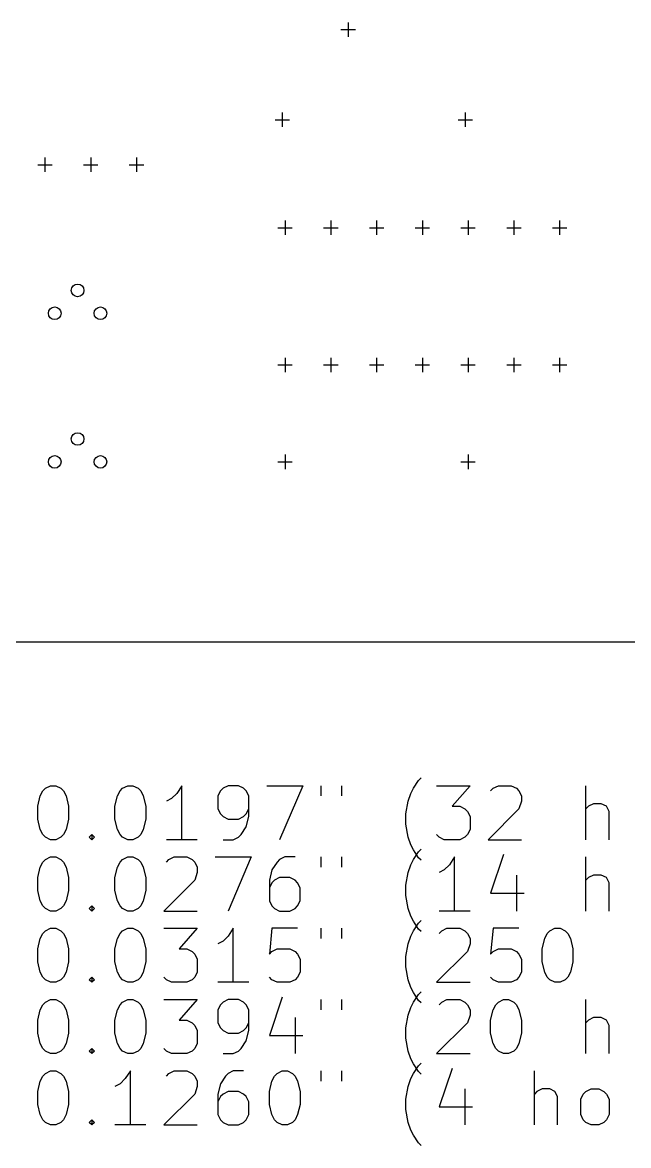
# Model space of a CAD drawing. Extents: x 1.84 to 7.48, y -7.01 to -1.97.
# Drawn here: x 3.166 to 4.491, y -7.006 to -4.551 of the extents above; entities that cross this region are included whole.
import ezdxf

# ---------------------------------------------------------------- set-up
doc = ezdxf.new("R2010")
doc.units = 0
doc.header["$MEASUREMENT"] = 0
doc.layers.add('BLACK', color=7, linetype='CONTINUOUS')

msp = doc.modelspace()

# ---------------------------------------------------------------- linework, layer by layer
at = {"layer": 'BLACK', "linetype": 'CONTINUOUS'}
for p, q in [((3.87795, -4.55118), (3.87795, -4.58268)), ((3.8622, -4.56693), (3.8937, -4.56693)), ((3.73386, -4.74803), (3.73386, -4.77953)), ((4.13386, -4.74803), (4.13386, -4.77953)), ((3.71811, -4.76378), (3.74961, -4.76378)), ((4.11811, -4.76378), (4.14961, -4.76378)), ((3.21535, -4.84646), (3.21535, -4.87795)), ((3.31535, -4.84646), (3.31535, -4.87795)), ((3.41535, -4.84646), (3.41535, -4.87795)), ((3.19961, -4.8622), (3.2311, -4.8622)), ((3.29961, -4.8622), (3.3311, -4.8622)), ((3.39961, -4.8622), (3.4311, -4.8622)), ((3.74016, -4.98425), (3.74016, -5.01575)), ((3.84016, -4.98425), (3.84016, -5.01575)), ((3.94016, -4.98425), (3.94016, -5.01575)), ((4.04016, -4.98425), (4.04016, -5.01575)), ((4.14016, -4.98425), (4.14016, -5.01575)), ((4.24016, -4.98425), (4.24016, -5.01575)), ((4.34016, -4.98425), (4.34016, -5.01575)), ((3.72441, -5), (3.75591, -5)), ((3.82441, -5), (3.85591, -5)), ((3.92441, -5), (3.95591, -5)), ((4.02441, -5), (4.05591, -5)), ((4.12441, -5), (4.15591, -5)), ((4.22441, -5), (4.25591, -5)), ((4.32441, -5), (4.35591, -5)), ((3.72441, -5.3), (3.75591, -5.3)), ((3.74016, -5.28425), (3.74016, -5.31575)), ((3.82441, -5.3), (3.85591, -5.3)), ((3.84016, -5.28425), (3.84016, -5.31575)), ((3.92441, -5.3), (3.95591, -5.3)), ((3.94016, -5.28425), (3.94016, -5.31575)), ((4.02441, -5.3), (4.05591, -5.3)), ((4.04016, -5.28425), (4.04016, -5.31575)), ((4.12441, -5.3), (4.15591, -5.3)), ((4.14016, -5.28425), (4.14016, -5.31575)), ((4.22441, -5.3), (4.25591, -5.3)), ((4.24016, -5.28425), (4.24016, -5.31575)), ((4.32441, -5.3), (4.35591, -5.3)), ((4.34016, -5.28425), (4.34016, -5.31575)), ((3.74016, -5.49606), (3.74016, -5.52756)), ((4.14016, -5.49606), (4.14016, -5.52756)), ((3.72441, -5.51181), (3.75591, -5.51181)), ((4.12441, -5.51181), (4.15591, -5.51181)), ((1.9685, -5.90551), (7.48031, -5.90551)), ((4.02067, -6.22539), (4.03192, -6.20852)), ((4.03192, -6.20852), (4.03754, -6.2029)), ((3.20515, -6.24227), (3.21077, -6.23102)), ((3.21077, -6.23102), (3.21639, -6.22539)), ((3.21639, -6.22539), (3.22764, -6.21977)), ((3.22764, -6.21977), (3.23889, -6.21977)), ((3.23889, -6.21977), (3.25014, -6.22539)), ((3.25014, -6.22539), (3.25576, -6.23102)), ((3.25576, -6.23102), (3.26139, -6.24227)), ((3.37388, -6.24227), (3.3795, -6.23102)), ((3.3795, -6.23102), (3.38512, -6.22539)), ((3.38512, -6.22539), (3.39637, -6.21977)), ((3.39637, -6.21977), (3.40762, -6.21977)), ((3.40762, -6.21977), (3.41887, -6.22539)), ((3.41887, -6.22539), (3.42449, -6.23102)), ((3.42449, -6.23102), (3.43012, -6.24227)), ((3.51448, -6.21977), (3.50323, -6.23664)), ((3.51448, -6.33788), (3.51448, -6.21977)), ((3.59885, -6.23102), (3.59322, -6.24227)), ((3.60447, -6.22539), (3.59885, -6.23102)), ((3.61572, -6.21977), (3.60447, -6.22539)), ((3.63822, -6.21977), (3.61572, -6.21977)), ((3.64947, -6.22539), (3.63822, -6.21977)), ((3.65509, -6.23102), (3.64947, -6.22539)), ((3.66071, -6.24227), (3.65509, -6.23102)), ((3.70008, -6.21977), (3.77882, -6.21977)), ((3.77882, -6.21977), (3.72821, -6.33788)), ((3.81819, -6.21977), (3.81819, -6.24227)), ((3.86319, -6.21977), (3.86319, -6.24227)), ((4.01504, -6.23664), (4.02067, -6.22539)), ((4.07129, -6.21977), (4.1444, -6.21977)), ((4.1444, -6.21977), (4.10503, -6.26476)), ((4.1894, -6.23102), (4.19502, -6.22539)), ((4.19502, -6.22539), (4.20627, -6.21977)), ((4.20627, -6.21977), (4.23439, -6.21977)), ((4.23439, -6.21977), (4.24564, -6.22539)), ((4.24564, -6.22539), (4.25127, -6.23102)), ((4.25127, -6.23102), (4.25689, -6.24227)), ((4.3975, -6.33788), (4.3975, -6.21977)), ((3.19952, -6.26476), (3.20515, -6.24227)), ((3.26139, -6.24227), (3.26701, -6.26476)), ((3.36825, -6.26476), (3.37388, -6.24227)), ((3.43012, -6.24227), (3.43574, -6.26476)), ((3.49199, -6.24789), (3.48074, -6.25352)), ((3.50323, -6.23664), (3.49199, -6.24789)), ((3.59322, -6.24227), (3.59322, -6.27039)), ((3.66071, -6.28726), (3.66071, -6.24227)), ((4.0038, -6.28164), (4.00942, -6.25352)), ((4.00942, -6.25352), (4.01504, -6.23664)), ((4.25689, -6.25352), (4.25127, -6.27039)), ((4.25689, -6.24227), (4.25689, -6.25352)), ((4.41437, -6.25914), (4.40312, -6.26476)), ((4.43124, -6.25914), (4.41437, -6.25914)), ((4.44249, -6.26476), (4.43124, -6.25914)), ((3.19952, -6.29289), (3.19952, -6.26476)), ((3.26701, -6.26476), (3.26701, -6.29289)), ((3.36825, -6.29289), (3.36825, -6.26476)), ((3.43574, -6.26476), (3.43574, -6.29289)), ((3.59322, -6.27039), (3.59885, -6.28164)), ((3.59885, -6.28164), (3.60447, -6.28726)), ((3.64947, -6.28726), (3.65509, -6.28164)), ((3.65509, -6.28164), (3.66071, -6.27039)), ((4.0038, -6.30413), (4.0038, -6.28164)), ((4.10503, -6.26476), (4.12191, -6.26476)), ((4.12191, -6.26476), (4.13316, -6.27039)), ((4.13316, -6.27039), (4.13878, -6.27601)), ((4.13878, -6.27601), (4.1444, -6.28726)), ((4.25127, -6.27039), (4.18377, -6.33788)), ((4.40312, -6.26476), (4.3975, -6.27039)), ((4.44812, -6.27601), (4.44249, -6.26476)), ((4.44812, -6.33788), (4.44812, -6.27601)), ((3.20515, -6.31538), (3.19952, -6.29289)), ((3.26701, -6.29289), (3.26139, -6.31538)), ((3.37388, -6.31538), (3.36825, -6.29289)), ((3.43574, -6.29289), (3.43012, -6.31538)), ((3.60447, -6.28726), (3.61572, -6.29289)), ((3.61572, -6.29289), (3.63822, -6.29289)), ((3.63822, -6.29289), (3.64947, -6.28726)), ((3.64384, -6.32663), (3.65509, -6.30976)), ((3.65509, -6.30976), (3.66071, -6.28726)), ((4.00942, -6.33226), (4.0038, -6.30413)), ((4.1444, -6.28726), (4.1444, -6.31538)), ((3.21077, -6.32663), (3.20515, -6.31538)), ((3.21639, -6.33226), (3.21077, -6.32663)), ((3.22764, -6.33788), (3.21639, -6.33226)), ((3.25014, -6.33226), (3.23889, -6.33788)), ((3.25576, -6.32663), (3.25014, -6.33226)), ((3.26139, -6.31538), (3.25576, -6.32663)), ((3.31201, -6.33226), (3.31763, -6.32663)), ((3.31763, -6.33788), (3.31201, -6.33226)), ((3.31763, -6.32663), (3.32326, -6.33226)), ((3.31763, -6.32663), (3.31763, -6.33788)), ((3.32326, -6.33226), (3.31763, -6.33788)), ((3.3795, -6.32663), (3.37388, -6.31538)), ((3.38512, -6.33226), (3.3795, -6.32663)), ((3.39637, -6.33788), (3.38512, -6.33226)), ((3.41887, -6.33226), (3.40762, -6.33788)), ((3.42449, -6.32663), (3.41887, -6.33226)), ((3.43012, -6.31538), (3.42449, -6.32663)), ((3.62697, -6.33788), (3.63822, -6.33226)), ((3.63822, -6.33226), (3.64384, -6.32663)), ((4.01504, -6.34913), (4.00942, -6.33226)), ((4.07691, -6.33226), (4.07129, -6.32663)), ((4.08816, -6.33788), (4.07691, -6.33226)), ((4.13316, -6.33226), (4.12191, -6.33788)), ((4.13878, -6.32663), (4.13316, -6.33226)), ((4.1444, -6.31538), (4.13878, -6.32663)), ((3.23889, -6.33788), (3.22764, -6.33788)), ((3.40762, -6.33788), (3.39637, -6.33788)), ((3.54823, -6.33788), (3.48074, -6.33788)), ((3.60447, -6.33788), (3.62697, -6.33788)), ((4.02067, -6.36038), (4.01504, -6.34913)), ((4.03192, -6.36443), (4.03754, -6.3588)), ((4.12191, -6.33788), (4.08816, -6.33788)), ((4.18377, -6.33788), (4.25689, -6.33788)), ((3.21077, -6.38692), (3.21639, -6.3813)), ((3.21639, -6.3813), (3.22764, -6.37567)), ((3.22764, -6.37567), (3.23889, -6.37567)), ((3.23889, -6.37567), (3.25014, -6.3813)), ((3.25014, -6.3813), (3.25576, -6.38692)), ((3.3795, -6.38692), (3.38512, -6.3813)), ((3.38512, -6.3813), (3.39637, -6.37567)), ((3.39637, -6.37567), (3.40762, -6.37567)), ((3.40762, -6.37567), (3.41887, -6.3813)), ((3.41887, -6.3813), (3.42449, -6.38692)), ((3.48074, -6.38692), (3.48636, -6.3813)), ((3.48636, -6.3813), (3.49761, -6.37567)), ((3.49761, -6.37567), (3.52573, -6.37567)), ((3.52573, -6.37567), (3.53698, -6.3813)), ((3.53698, -6.3813), (3.5426, -6.38692)), ((3.5876, -6.37567), (3.66634, -6.37567)), ((3.66634, -6.37567), (3.61572, -6.49379)), ((3.72821, -6.3813), (3.72258, -6.38692)), ((3.73945, -6.37567), (3.72821, -6.3813)), ((3.76195, -6.37567), (3.73945, -6.37567)), ((3.81819, -6.37567), (3.81819, -6.39817)), ((3.86319, -6.37567), (3.86319, -6.39817)), ((4.01504, -6.39255), (4.02067, -6.3813)), ((4.03192, -6.37725), (4.02067, -6.36038)), ((4.02067, -6.3813), (4.03192, -6.36443)), ((4.03754, -6.38287), (4.03192, -6.37725)), ((4.11066, -6.37567), (4.09941, -6.39255)), ((4.11066, -6.49379), (4.11066, -6.37567)), ((4.21752, -6.37005), (4.1894, -6.45442)), ((4.3975, -6.49379), (4.3975, -6.37567)), ((3.19952, -6.42067), (3.20515, -6.39817)), ((3.20515, -6.39817), (3.21077, -6.38692)), ((3.25576, -6.38692), (3.26139, -6.39817)), ((3.26139, -6.39817), (3.26701, -6.42067)), ((3.36825, -6.42067), (3.37388, -6.39817)), ((3.37388, -6.39817), (3.3795, -6.38692)), ((3.42449, -6.38692), (3.43012, -6.39817)), ((3.43012, -6.39817), (3.43574, -6.42067)), ((3.5426, -6.38692), (3.54823, -6.39817)), ((3.54823, -6.39817), (3.54823, -6.40942)), ((3.71133, -6.4038), (3.70571, -6.42629)), ((3.72258, -6.38692), (3.71133, -6.4038)), ((4.00942, -6.40942), (4.01504, -6.39255)), ((4.08816, -6.4038), (4.07691, -6.40942)), ((4.09941, -6.39255), (4.08816, -6.4038)), ((3.19952, -6.44879), (3.19952, -6.42067)), ((3.26701, -6.42067), (3.26701, -6.44879)), ((3.36825, -6.44879), (3.36825, -6.42067)), ((3.43574, -6.42067), (3.43574, -6.44879)), ((3.5426, -6.42629), (3.47511, -6.49379)), ((3.54823, -6.40942), (3.5426, -6.42629)), ((3.70571, -6.42629), (3.70571, -6.47129)), ((3.71133, -6.43192), (3.70571, -6.44317)), ((3.71696, -6.42629), (3.71133, -6.43192)), ((3.72821, -6.42067), (3.71696, -6.42629)), ((3.7507, -6.42067), (3.72821, -6.42067)), ((3.76195, -6.42629), (3.7507, -6.42067)), ((3.76758, -6.43192), (3.76195, -6.42629)), ((3.7732, -6.44317), (3.76758, -6.43192)), ((4.0038, -6.43754), (4.00942, -6.40942)), ((4.24564, -6.41505), (4.24564, -6.49379)), ((4.40312, -6.42067), (4.3975, -6.42629)), ((4.41437, -6.41505), (4.40312, -6.42067)), ((4.43124, -6.41505), (4.41437, -6.41505)), ((4.44249, -6.42067), (4.43124, -6.41505)), ((4.44812, -6.43192), (4.44249, -6.42067)), ((4.44812, -6.49379), (4.44812, -6.43192)), ((3.20515, -6.47129), (3.19952, -6.44879)), ((3.26701, -6.44879), (3.26139, -6.47129)), ((3.37388, -6.47129), (3.36825, -6.44879)), ((3.43574, -6.44879), (3.43012, -6.47129)), ((3.7732, -6.47129), (3.7732, -6.44317)), ((4.0038, -6.46004), (4.0038, -6.43754)), ((4.1894, -6.45442), (4.26251, -6.45442)), ((3.21077, -6.48254), (3.20515, -6.47129)), ((3.26139, -6.47129), (3.25576, -6.48254)), ((3.3795, -6.48254), (3.37388, -6.47129)), ((3.43012, -6.47129), (3.42449, -6.48254)), ((3.70571, -6.47129), (3.71133, -6.48254)), ((3.76758, -6.48254), (3.7732, -6.47129)), ((4.00942, -6.48816), (4.0038, -6.46004)), ((3.21639, -6.48816), (3.21077, -6.48254)), ((3.22764, -6.49379), (3.21639, -6.48816)), ((3.23889, -6.49379), (3.22764, -6.49379)), ((3.25014, -6.48816), (3.23889, -6.49379)), ((3.25576, -6.48254), (3.25014, -6.48816)), ((3.31201, -6.48816), (3.31763, -6.48254)), ((3.31763, -6.49379), (3.31201, -6.48816)), ((3.31763, -6.48254), (3.32326, -6.48816)), ((3.31763, -6.48254), (3.31763, -6.49379)), ((3.32326, -6.48816), (3.31763, -6.49379)), ((3.38512, -6.48816), (3.3795, -6.48254)), ((3.39637, -6.49379), (3.38512, -6.48816)), ((3.40762, -6.49379), (3.39637, -6.49379)), ((3.41887, -6.48816), (3.40762, -6.49379)), ((3.42449, -6.48254), (3.41887, -6.48816)), ((3.47511, -6.49379), (3.54823, -6.49379)), ((3.71133, -6.48254), (3.71696, -6.48816)), ((3.71696, -6.48816), (3.72821, -6.49379)), ((3.72821, -6.49379), (3.7507, -6.49379)), ((3.7507, -6.49379), (3.76195, -6.48816)), ((3.76195, -6.48816), (3.76758, -6.48254)), ((4.01504, -6.50503), (4.00942, -6.48816)), ((4.02067, -6.51628), (4.01504, -6.50503)), ((4.1444, -6.49379), (4.07691, -6.49379)), ((4.03192, -6.53316), (4.02067, -6.51628)), ((4.02067, -6.5372), (4.03192, -6.52033)), ((4.03192, -6.52033), (4.03754, -6.51471)), ((3.19952, -6.57657), (3.20515, -6.55408)), ((3.20515, -6.55408), (3.21077, -6.54283)), ((3.21077, -6.54283), (3.21639, -6.5372)), ((3.21639, -6.5372), (3.22764, -6.53158)), ((3.22764, -6.53158), (3.23889, -6.53158)), ((3.23889, -6.53158), (3.25014, -6.5372)), ((3.25014, -6.5372), (3.25576, -6.54283)), ((3.25576, -6.54283), (3.26139, -6.55408)), ((3.26139, -6.55408), (3.26701, -6.57657)), ((3.36825, -6.57657), (3.37388, -6.55408)), ((3.37388, -6.55408), (3.3795, -6.54283)), ((3.3795, -6.54283), (3.38512, -6.5372)), ((3.38512, -6.5372), (3.39637, -6.53158)), ((3.39637, -6.53158), (3.40762, -6.53158)), ((3.40762, -6.53158), (3.41887, -6.5372)), ((3.41887, -6.5372), (3.42449, -6.54283)), ((3.42449, -6.54283), (3.43012, -6.55408)), ((3.43012, -6.55408), (3.43574, -6.57657)), ((3.47511, -6.53158), (3.54823, -6.53158)), ((3.54823, -6.53158), (3.50886, -6.57657)), ((3.61572, -6.54845), (3.60447, -6.5597)), ((3.62697, -6.53158), (3.61572, -6.54845)), ((3.62697, -6.64969), (3.62697, -6.53158)), ((3.71133, -6.53158), (3.70571, -6.58782)), ((3.76758, -6.53158), (3.71133, -6.53158)), ((3.81819, -6.53158), (3.81819, -6.55408)), ((3.86319, -6.53158), (3.86319, -6.55408)), ((4.00942, -6.56533), (4.01504, -6.54845)), ((4.01504, -6.54845), (4.02067, -6.5372)), ((4.03754, -6.53878), (4.03192, -6.53316)), ((4.07691, -6.54283), (4.08254, -6.5372)), ((4.08254, -6.5372), (4.09379, -6.53158)), ((4.09379, -6.53158), (4.12191, -6.53158)), ((4.12191, -6.53158), (4.13316, -6.5372)), ((4.13316, -6.5372), (4.13878, -6.54283)), ((4.13878, -6.54283), (4.1444, -6.55408)), ((4.1444, -6.55408), (4.1444, -6.56533)), ((4.19502, -6.53158), (4.1894, -6.58782)), ((4.25127, -6.53158), (4.19502, -6.53158)), ((4.30188, -6.57657), (4.30751, -6.55408)), ((4.30751, -6.55408), (4.31313, -6.54283)), ((4.31313, -6.54283), (4.31876, -6.5372)), ((4.31876, -6.5372), (4.33001, -6.53158)), ((4.33001, -6.53158), (4.34125, -6.53158)), ((4.34125, -6.53158), (4.3525, -6.5372)), ((4.3525, -6.5372), (4.35813, -6.54283)), ((4.35813, -6.54283), (4.36375, -6.55408)), ((4.36375, -6.55408), (4.36938, -6.57657)), ((3.19952, -6.6047), (3.19952, -6.57657)), ((3.26701, -6.57657), (3.26701, -6.6047)), ((3.36825, -6.6047), (3.36825, -6.57657)), ((3.43574, -6.57657), (3.43574, -6.6047)), ((3.50886, -6.57657), (3.52573, -6.57657)), ((3.52573, -6.57657), (3.53698, -6.5822)), ((3.60447, -6.5597), (3.59322, -6.56533)), ((3.71133, -6.5822), (3.72258, -6.57657)), ((3.72258, -6.57657), (3.7507, -6.57657)), ((3.7507, -6.57657), (3.76195, -6.5822)), ((4.0038, -6.59345), (4.00942, -6.56533)), ((4.1444, -6.56533), (4.13878, -6.5822)), ((4.19502, -6.5822), (4.20627, -6.57657)), ((4.20627, -6.57657), (4.23439, -6.57657)), ((4.23439, -6.57657), (4.24564, -6.5822)), ((4.30188, -6.6047), (4.30188, -6.57657)), ((4.36938, -6.57657), (4.36938, -6.6047)), ((3.20515, -6.62719), (3.19952, -6.6047)), ((3.26701, -6.6047), (3.26139, -6.62719)), ((3.37388, -6.62719), (3.36825, -6.6047)), ((3.43574, -6.6047), (3.43012, -6.62719)), ((3.53698, -6.5822), (3.5426, -6.58782)), ((3.5426, -6.58782), (3.54823, -6.59907)), ((3.54823, -6.59907), (3.54823, -6.62719)), ((3.70571, -6.58782), (3.71133, -6.5822)), ((3.76195, -6.5822), (3.76758, -6.58782)), ((3.76758, -6.58782), (3.7732, -6.59907)), ((3.7732, -6.59907), (3.7732, -6.62719)), ((4.0038, -6.61594), (4.0038, -6.59345)), ((4.13878, -6.5822), (4.07129, -6.64969)), ((4.1894, -6.58782), (4.19502, -6.5822)), ((4.24564, -6.5822), (4.25127, -6.58782)), ((4.25127, -6.58782), (4.25689, -6.59907)), ((4.25689, -6.59907), (4.25689, -6.62719)), ((4.30751, -6.62719), (4.30188, -6.6047)), ((4.36938, -6.6047), (4.36375, -6.62719)), ((3.21077, -6.63844), (3.20515, -6.62719)), ((3.26139, -6.62719), (3.25576, -6.63844)), ((3.3795, -6.63844), (3.37388, -6.62719)), ((3.43012, -6.62719), (3.42449, -6.63844)), ((3.54823, -6.62719), (3.5426, -6.63844)), ((3.7732, -6.62719), (3.76758, -6.63844)), ((4.00942, -6.64407), (4.0038, -6.61594)), ((4.25689, -6.62719), (4.25127, -6.63844)), ((4.31313, -6.63844), (4.30751, -6.62719)), ((4.36375, -6.62719), (4.35813, -6.63844)), ((3.21639, -6.64407), (3.21077, -6.63844)), ((3.22764, -6.64969), (3.21639, -6.64407)), ((3.23889, -6.64969), (3.22764, -6.64969)), ((3.25014, -6.64407), (3.23889, -6.64969)), ((3.25576, -6.63844), (3.25014, -6.64407)), ((3.31201, -6.64407), (3.31763, -6.63844)), ((3.31763, -6.64969), (3.31201, -6.64407)), ((3.31763, -6.63844), (3.32326, -6.64407)), ((3.31763, -6.63844), (3.31763, -6.64969)), ((3.32326, -6.64407), (3.31763, -6.64969)), ((3.38512, -6.64407), (3.3795, -6.63844)), ((3.39637, -6.64969), (3.38512, -6.64407)), ((3.40762, -6.64969), (3.39637, -6.64969)), ((3.41887, -6.64407), (3.40762, -6.64969)), ((3.42449, -6.63844), (3.41887, -6.64407)), ((3.48074, -6.64407), (3.47511, -6.63844)), ((3.49199, -6.64969), (3.48074, -6.64407)), ((3.52573, -6.64969), (3.49199, -6.64969)), ((3.53698, -6.64407), (3.52573, -6.64969)), ((3.5426, -6.63844), (3.53698, -6.64407)), ((3.66071, -6.64969), (3.59322, -6.64969)), ((3.71133, -6.64407), (3.70571, -6.63844)), ((3.72258, -6.64969), (3.71133, -6.64407)), ((3.7507, -6.64969), (3.72258, -6.64969)), ((3.76195, -6.64407), (3.7507, -6.64969)), ((3.76758, -6.63844), (3.76195, -6.64407)), ((4.01504, -6.66094), (4.00942, -6.64407)), ((4.07129, -6.64969), (4.1444, -6.64969)), ((4.19502, -6.64407), (4.1894, -6.63844)), ((4.20627, -6.64969), (4.19502, -6.64407)), ((4.23439, -6.64969), (4.20627, -6.64969)), ((4.24564, -6.64407), (4.23439, -6.64969)), ((4.25127, -6.63844), (4.24564, -6.64407)), ((4.31876, -6.64407), (4.31313, -6.63844)), ((4.33001, -6.64969), (4.31876, -6.64407)), ((4.34125, -6.64969), (4.33001, -6.64969)), ((4.3525, -6.64407), (4.34125, -6.64969)), ((4.35813, -6.63844), (4.3525, -6.64407)), ((4.02067, -6.67219), (4.01504, -6.66094)), ((4.03192, -6.68906), (4.02067, -6.67219)), ((4.02067, -6.69311), (4.03192, -6.67624)), ((4.03192, -6.67624), (4.03754, -6.67061)), ((3.20515, -6.70998), (3.21077, -6.69873)), ((3.21077, -6.69873), (3.21639, -6.69311)), ((3.21639, -6.69311), (3.22764, -6.68749)), ((3.22764, -6.68749), (3.23889, -6.68749)), ((3.23889, -6.68749), (3.25014, -6.69311)), ((3.25014, -6.69311), (3.25576, -6.69873)), ((3.25576, -6.69873), (3.26139, -6.70998)), ((3.37388, -6.70998), (3.3795, -6.69873)), ((3.3795, -6.69873), (3.38512, -6.69311)), ((3.38512, -6.69311), (3.39637, -6.68749)), ((3.39637, -6.68749), (3.40762, -6.68749)), ((3.40762, -6.68749), (3.41887, -6.69311)), ((3.41887, -6.69311), (3.42449, -6.69873)), ((3.42449, -6.69873), (3.43012, -6.70998)), ((3.47511, -6.68749), (3.54823, -6.68749)), ((3.54823, -6.68749), (3.50886, -6.73248)), ((3.59885, -6.69873), (3.59322, -6.70998)), ((3.60447, -6.69311), (3.59885, -6.69873)), ((3.61572, -6.68749), (3.60447, -6.69311)), ((3.63822, -6.68749), (3.61572, -6.68749)), ((3.64947, -6.69311), (3.63822, -6.68749)), ((3.65509, -6.69873), (3.64947, -6.69311)), ((3.66071, -6.70998), (3.65509, -6.69873)), ((3.73383, -6.68186), (3.70571, -6.76623)), ((3.81819, -6.68749), (3.81819, -6.70998)), ((3.86319, -6.68749), (3.86319, -6.70998)), ((4.01504, -6.70436), (4.02067, -6.69311)), ((4.03754, -6.69469), (4.03192, -6.68906)), ((4.07691, -6.69873), (4.08254, -6.69311)), ((4.08254, -6.69311), (4.09379, -6.68749)), ((4.09379, -6.68749), (4.12191, -6.68749)), ((4.12191, -6.68749), (4.13316, -6.69311)), ((4.13316, -6.69311), (4.13878, -6.69873)), ((4.13878, -6.69873), (4.1444, -6.70998)), ((4.19502, -6.70998), (4.20065, -6.69873)), ((4.20065, -6.69873), (4.20627, -6.69311)), ((4.20627, -6.69311), (4.21752, -6.68749)), ((4.21752, -6.68749), (4.22877, -6.68749)), ((4.22877, -6.68749), (4.24002, -6.69311)), ((4.24002, -6.69311), (4.24564, -6.69873)), ((4.24564, -6.69873), (4.25127, -6.70998)), ((4.3975, -6.8056), (4.3975, -6.68749)), ((3.19952, -6.73248), (3.20515, -6.70998)), ((3.26139, -6.70998), (3.26701, -6.73248)), ((3.36825, -6.73248), (3.37388, -6.70998)), ((3.43012, -6.70998), (3.43574, -6.73248)), ((3.59322, -6.70998), (3.59322, -6.7381)), ((3.66071, -6.75498), (3.66071, -6.70998)), ((3.76195, -6.72686), (3.76195, -6.8056)), ((4.0038, -6.74935), (4.00942, -6.72123)), ((4.00942, -6.72123), (4.01504, -6.70436)), ((4.1444, -6.72123), (4.13878, -6.7381)), ((4.1444, -6.70998), (4.1444, -6.72123)), ((4.1894, -6.73248), (4.19502, -6.70998)), ((4.25127, -6.70998), (4.25689, -6.73248)), ((4.41437, -6.72686), (4.40312, -6.73248)), ((4.43124, -6.72686), (4.41437, -6.72686)), ((4.44249, -6.73248), (4.43124, -6.72686)), ((3.19952, -6.7606), (3.19952, -6.73248)), ((3.26701, -6.73248), (3.26701, -6.7606)), ((3.36825, -6.7606), (3.36825, -6.73248)), ((3.43574, -6.73248), (3.43574, -6.7606)), ((3.50886, -6.73248), (3.52573, -6.73248)), ((3.52573, -6.73248), (3.53698, -6.7381)), ((3.53698, -6.7381), (3.5426, -6.74373)), ((3.5426, -6.74373), (3.54823, -6.75498)), ((3.59322, -6.7381), (3.59885, -6.74935)), ((3.59885, -6.74935), (3.60447, -6.75498)), ((3.64947, -6.75498), (3.65509, -6.74935)), ((3.65509, -6.74935), (3.66071, -6.7381)), ((4.0038, -6.77185), (4.0038, -6.74935)), ((4.13878, -6.7381), (4.07129, -6.8056)), ((4.1894, -6.7606), (4.1894, -6.73248)), ((4.25689, -6.73248), (4.25689, -6.7606)), ((4.40312, -6.73248), (4.3975, -6.7381)), ((4.44812, -6.74373), (4.44249, -6.73248)), ((4.44812, -6.8056), (4.44812, -6.74373)), ((3.20515, -6.7831), (3.19952, -6.7606)), ((3.26701, -6.7606), (3.26139, -6.7831)), ((3.37388, -6.7831), (3.36825, -6.7606)), ((3.43574, -6.7606), (3.43012, -6.7831)), ((3.54823, -6.75498), (3.54823, -6.7831)), ((3.60447, -6.75498), (3.61572, -6.7606)), ((3.61572, -6.7606), (3.63822, -6.7606)), ((3.63822, -6.7606), (3.64947, -6.75498)), ((3.65509, -6.77747), (3.66071, -6.75498)), ((3.70571, -6.76623), (3.77882, -6.76623)), ((4.00942, -6.79997), (4.0038, -6.77185)), ((4.19502, -6.7831), (4.1894, -6.7606)), ((4.25689, -6.7606), (4.25127, -6.7831)), ((3.21077, -6.79435), (3.20515, -6.7831)), ((3.21639, -6.79997), (3.21077, -6.79435)), ((3.22764, -6.8056), (3.21639, -6.79997)), ((3.25014, -6.79997), (3.23889, -6.8056)), ((3.25576, -6.79435), (3.25014, -6.79997)), ((3.26139, -6.7831), (3.25576, -6.79435)), ((3.31201, -6.79997), (3.31763, -6.79435)), ((3.31763, -6.8056), (3.31201, -6.79997)), ((3.31763, -6.79435), (3.32326, -6.79997)), ((3.31763, -6.79435), (3.31763, -6.8056)), ((3.32326, -6.79997), (3.31763, -6.8056)), ((3.3795, -6.79435), (3.37388, -6.7831)), ((3.38512, -6.79997), (3.3795, -6.79435)), ((3.39637, -6.8056), (3.38512, -6.79997)), ((3.41887, -6.79997), (3.40762, -6.8056)), ((3.42449, -6.79435), (3.41887, -6.79997)), ((3.43012, -6.7831), (3.42449, -6.79435)), ((3.48074, -6.79997), (3.47511, -6.79435)), ((3.49199, -6.8056), (3.48074, -6.79997)), ((3.53698, -6.79997), (3.52573, -6.8056)), ((3.5426, -6.79435), (3.53698, -6.79997)), ((3.54823, -6.7831), (3.5426, -6.79435)), ((3.62697, -6.8056), (3.63822, -6.79997)), ((3.63822, -6.79997), (3.64384, -6.79435)), ((3.64384, -6.79435), (3.65509, -6.77747)), ((4.01504, -6.81684), (4.00942, -6.79997)), ((4.20065, -6.79435), (4.19502, -6.7831)), ((4.20627, -6.79997), (4.20065, -6.79435)), ((4.21752, -6.8056), (4.20627, -6.79997)), ((4.24002, -6.79997), (4.22877, -6.8056)), ((4.24564, -6.79435), (4.24002, -6.79997)), ((4.25127, -6.7831), (4.24564, -6.79435)), ((3.23889, -6.8056), (3.22764, -6.8056)), ((3.40762, -6.8056), (3.39637, -6.8056)), ((3.52573, -6.8056), (3.49199, -6.8056)), ((3.60447, -6.8056), (3.62697, -6.8056)), ((4.02067, -6.82809), (4.01504, -6.81684)), ((4.07129, -6.8056), (4.1444, -6.8056)), ((4.22877, -6.8056), (4.21752, -6.8056)), ((3.21077, -6.85464), (3.21639, -6.84902)), ((3.21639, -6.84902), (3.22764, -6.84339)), ((3.22764, -6.84339), (3.23889, -6.84339)), ((3.23889, -6.84339), (3.25014, -6.84902)), ((3.25014, -6.84902), (3.25576, -6.85464)), ((3.402, -6.84339), (3.39075, -6.86026)), ((3.402, -6.9615), (3.402, -6.84339)), ((3.48074, -6.85464), (3.48636, -6.84902)), ((3.48636, -6.84902), (3.49761, -6.84339)), ((3.49761, -6.84339), (3.52573, -6.84339)), ((3.52573, -6.84339), (3.53698, -6.84902)), ((3.53698, -6.84902), (3.5426, -6.85464)), ((3.61572, -6.84902), (3.6101, -6.85464)), ((3.62697, -6.84339), (3.61572, -6.84902)), ((3.64947, -6.84339), (3.62697, -6.84339)), ((3.71696, -6.85464), (3.72258, -6.84902)), ((3.72258, -6.84902), (3.73383, -6.84339)), ((3.73383, -6.84339), (3.74508, -6.84339)), ((3.74508, -6.84339), (3.75633, -6.84902)), ((3.75633, -6.84902), (3.76195, -6.85464)), ((3.81819, -6.84339), (3.81819, -6.86589)), ((3.86319, -6.84339), (3.86319, -6.86589)), ((4.01504, -6.86026), (4.02067, -6.84902)), ((4.03192, -6.84497), (4.02067, -6.82809)), ((4.02067, -6.84902), (4.03192, -6.83214)), ((4.03192, -6.83214), (4.03754, -6.82652)), ((4.03754, -6.85059), (4.03192, -6.84497)), ((4.10503, -6.83777), (4.07691, -6.92213)), ((4.28501, -6.9615), (4.28501, -6.84339)), ((3.19952, -6.88839), (3.20515, -6.86589)), ((3.20515, -6.86589), (3.21077, -6.85464)), ((3.25576, -6.85464), (3.26139, -6.86589)), ((3.26139, -6.86589), (3.26701, -6.88839)), ((3.3795, -6.87151), (3.36825, -6.87714)), ((3.39075, -6.86026), (3.3795, -6.87151)), ((3.5426, -6.85464), (3.54823, -6.86589)), ((3.54823, -6.86589), (3.54823, -6.87714)), ((3.59885, -6.87151), (3.59322, -6.89401)), ((3.6101, -6.85464), (3.59885, -6.87151)), ((3.70571, -6.88839), (3.71133, -6.86589)), ((3.71133, -6.86589), (3.71696, -6.85464)), ((3.76195, -6.85464), (3.76758, -6.86589)), ((3.76758, -6.86589), (3.7732, -6.88839)), ((4.00942, -6.87714), (4.01504, -6.86026)), ((3.19952, -6.91651), (3.19952, -6.88839)), ((3.26701, -6.88839), (3.26701, -6.91651)), ((3.5426, -6.89401), (3.47511, -6.9615)), ((3.54823, -6.87714), (3.5426, -6.89401)), ((3.59322, -6.89401), (3.59322, -6.939)), ((3.60447, -6.89401), (3.59885, -6.89963)), ((3.61572, -6.88839), (3.60447, -6.89401)), ((3.63822, -6.88839), (3.61572, -6.88839)), ((3.64947, -6.89401), (3.63822, -6.88839)), ((3.65509, -6.89963), (3.64947, -6.89401)), ((3.70571, -6.91651), (3.70571, -6.88839)), ((3.7732, -6.88839), (3.7732, -6.91651)), ((4.0038, -6.90526), (4.00942, -6.87714)), ((4.13316, -6.88276), (4.13316, -6.9615)), ((4.29064, -6.88839), (4.28501, -6.89401)), ((4.30188, -6.88276), (4.29064, -6.88839)), ((4.31876, -6.88276), (4.30188, -6.88276)), ((4.33001, -6.88839), (4.31876, -6.88276)), ((4.33563, -6.89963), (4.33001, -6.88839)), ((4.38625, -6.90526), (4.39187, -6.89401)), ((4.39187, -6.89401), (4.3975, -6.88839)), ((4.3975, -6.88839), (4.40875, -6.88276)), ((4.40875, -6.88276), (4.42562, -6.88276)), ((4.42562, -6.88276), (4.43687, -6.88839)), ((4.43687, -6.88839), (4.44249, -6.89401)), ((4.44249, -6.89401), (4.44812, -6.90526)), ((3.20515, -6.939), (3.19952, -6.91651)), ((3.26701, -6.91651), (3.26139, -6.939)), ((3.59885, -6.89963), (3.59322, -6.91088)), ((3.66071, -6.91088), (3.65509, -6.89963)), ((3.66071, -6.939), (3.66071, -6.91088)), ((3.71133, -6.939), (3.70571, -6.91651)), ((3.7732, -6.91651), (3.76758, -6.939)), ((4.0038, -6.92776), (4.0038, -6.90526)), ((4.07691, -6.92213), (4.15003, -6.92213)), ((4.33563, -6.9615), (4.33563, -6.89963)), ((4.38625, -6.939), (4.38625, -6.90526)), ((4.44812, -6.90526), (4.44812, -6.939)), ((3.21077, -6.95025), (3.20515, -6.939)), ((3.26139, -6.939), (3.25576, -6.95025)), ((3.59322, -6.939), (3.59885, -6.95025)), ((3.65509, -6.95025), (3.66071, -6.939)), ((3.71696, -6.95025), (3.71133, -6.939)), ((3.76758, -6.939), (3.76195, -6.95025)), ((4.00942, -6.95588), (4.0038, -6.92776)), ((4.39187, -6.95025), (4.38625, -6.939)), ((4.44812, -6.939), (4.44249, -6.95025)), ((3.21639, -6.95588), (3.21077, -6.95025)), ((3.22764, -6.9615), (3.21639, -6.95588)), ((3.23889, -6.9615), (3.22764, -6.9615)), ((3.25014, -6.95588), (3.23889, -6.9615)), ((3.25576, -6.95025), (3.25014, -6.95588)), ((3.31201, -6.95588), (3.31763, -6.95025)), ((3.31763, -6.9615), (3.31201, -6.95588)), ((3.31763, -6.95025), (3.32326, -6.95588)), ((3.31763, -6.95025), (3.31763, -6.9615)), ((3.32326, -6.95588), (3.31763, -6.9615)), ((3.43574, -6.9615), (3.36825, -6.9615)), ((3.47511, -6.9615), (3.54823, -6.9615)), ((3.59885, -6.95025), (3.60447, -6.95588)), ((3.60447, -6.95588), (3.61572, -6.9615)), ((3.61572, -6.9615), (3.63822, -6.9615)), ((3.63822, -6.9615), (3.64947, -6.95588)), ((3.64947, -6.95588), (3.65509, -6.95025)), ((3.72258, -6.95588), (3.71696, -6.95025)), ((3.73383, -6.9615), (3.72258, -6.95588)), ((3.74508, -6.9615), (3.73383, -6.9615)), ((3.75633, -6.95588), (3.74508, -6.9615)), ((3.76195, -6.95025), (3.75633, -6.95588)), ((4.01504, -6.97275), (4.00942, -6.95588)), ((4.02067, -6.984), (4.01504, -6.97275)), ((4.3975, -6.95588), (4.39187, -6.95025)), ((4.40875, -6.9615), (4.3975, -6.95588)), ((4.42562, -6.9615), (4.40875, -6.9615)), ((4.43687, -6.95588), (4.42562, -6.9615)), ((4.44249, -6.95025), (4.43687, -6.95588)), ((4.03192, -7.00087), (4.02067, -6.984)), ((4.03754, -7.0065), (4.03192, -7.00087))]:
    msp.add_line(p, q, dxfattribs=at)
at = {"layer": 'BLACK'}
for centre in [(3.28661, -5.13701), (3.23661, -5.18701), (3.33661, -5.18701), (3.28661, -5.46181), (3.23661, -5.51181), (3.33661, -5.51181)]:
    msp.add_circle(centre, 0.01378, dxfattribs=at)

doc.saveas('drawing.dxf')
